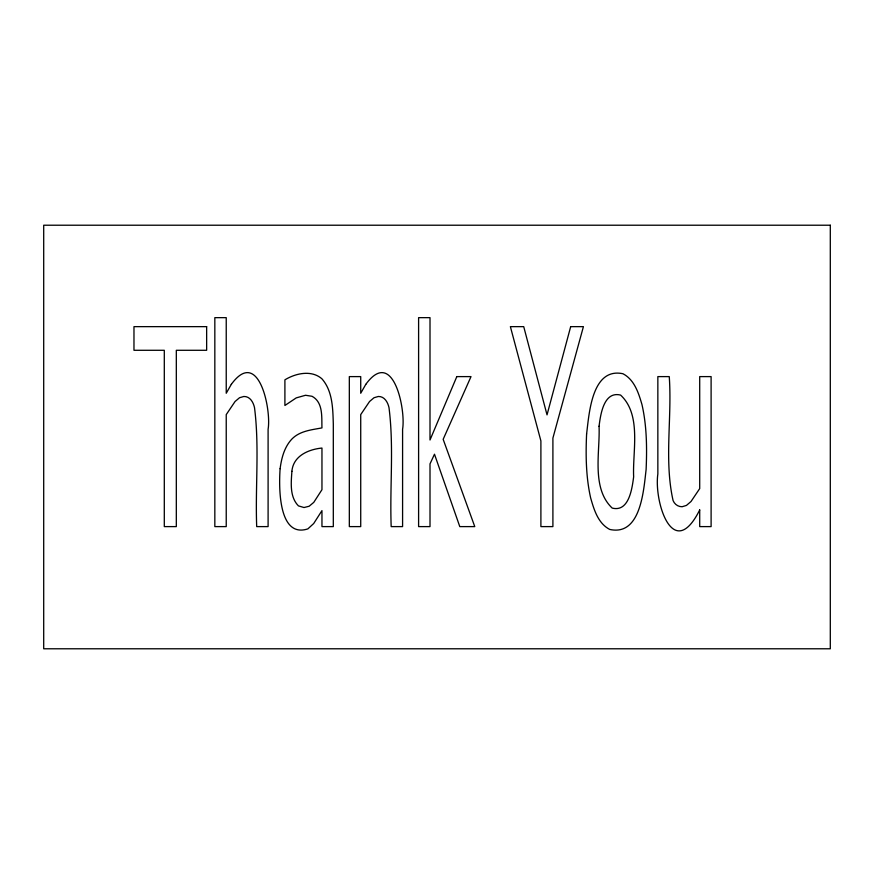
<?xml version="1.0" encoding="UTF-8"?>
<svg xmlns="http://www.w3.org/2000/svg" width="874" height="874" viewBox="0 0 874 874"><rect width="100%" height="100%" fill="white"/><g stroke="black" fill="none" stroke-linecap="round" stroke-linejoin="round"><path stroke-width="1.31" d="M586.607 433.919C585.635 455.288 585.941 476.92 590.638 497.885C594.003 509.684 598.045 523.351 609.724 529.436C640.926 536.308 643.657 489.975 646.115 469.524C647.055 447.849 646.815 425.889 641.986 404.629C638.61 393.038 634.415 379.698 622.933 373.733C591.862 367.189 589.163 413.489 586.607 433.919M599.061 426.272C600.176 451.956 591.13 488.184 612.215 508.1C629.04 512.317 632.099 488.435 633.65 476.8C632.426 451.213 641.811 414.822 620.595 395.081C603.77 390.897 600.536 414.571 599.061 426.272M280.117 468.672C278.882 485.594 277.888 538.657 307.856 528.89L313.711 523.515L321.96 510.624L321.96 526.607L333.311 526.607L333.311 424.01C332.819 408.562 332.699 391.06 321.905 378.792C311.45 369.724 295.783 373.242 284.902 379.829L284.902 405.481L296.242 397.889L305.529 395.267L312.018 396.283C323.325 402.346 321.577 417.04 321.96 427.899C311.373 429.899 299.662 430.948 291.752 439.185C284.301 447.237 281.515 458.074 280.117 468.672M291.894 471.326C291.108 482.896 289.567 496.935 298.46 505.893L304.01 507.532L309.145 506.243L313.777 502.364L321.96 489.68L321.96 448.045C308.413 449.389 293.205 455.911 291.894 471.326M570.678 326.647L547.026 414.877L523.723 326.647L510.383 326.647L540.897 440.933L540.897 526.607L552.903 526.607L552.903 438.103L583.417 326.647L570.678 326.647M456.818 376.607L430.008 439.993L430.008 317.655L418.602 317.655L418.602 526.607L430.008 526.607L430.008 463.886L434.487 454.218L459.79 526.607L474.768 526.607L443.162 439.316L471.01 376.607L456.818 376.607M231.304 384.363L226.235 393.256L226.235 317.655L214.829 317.655L214.829 526.607L226.235 526.607L226.235 414.604L235.062 401.516L239.52 397.736L243.835 396.479C250.04 396.283 253.351 402.324 254.509 407.623C259.534 447.04 255.197 487.004 256.694 526.607L268.1 526.607L268.1 429.243C271.464 409.742 258.704 346.781 231.304 384.363M365.791 384.363L360.722 393.256L360.722 376.607L349.327 376.607L349.327 526.607L360.722 526.607L360.722 414.604L369.549 401.516L374.006 397.736L378.322 396.479C384.527 396.283 387.838 402.324 388.996 407.623C394.021 447.04 389.684 487.004 391.181 526.607L402.586 526.607L402.586 429.243C405.951 409.742 393.191 346.781 365.791 384.363M699.703 509.957C673.166 562.878 653.807 502.037 657.849 473.959L657.849 376.607L669.255 376.607C672.182 417.652 663.989 460.172 673.089 500.584C674.597 504.298 678.06 506.789 682.113 506.734L686.44 505.423L691.028 501.49L699.703 488.599L699.703 376.607L711.108 376.607L711.108 526.607L699.703 526.607L699.703 509.957M830.3 225.219L43.7 225.219L43.7 648.781L830.3 648.781L830.3 225.219M206.646 326.647L133.973 326.647L133.973 350.288L164.301 350.288L164.301 526.607L176.319 526.607L176.319 350.288L206.646 350.288L206.646 326.647"/></g></svg>
